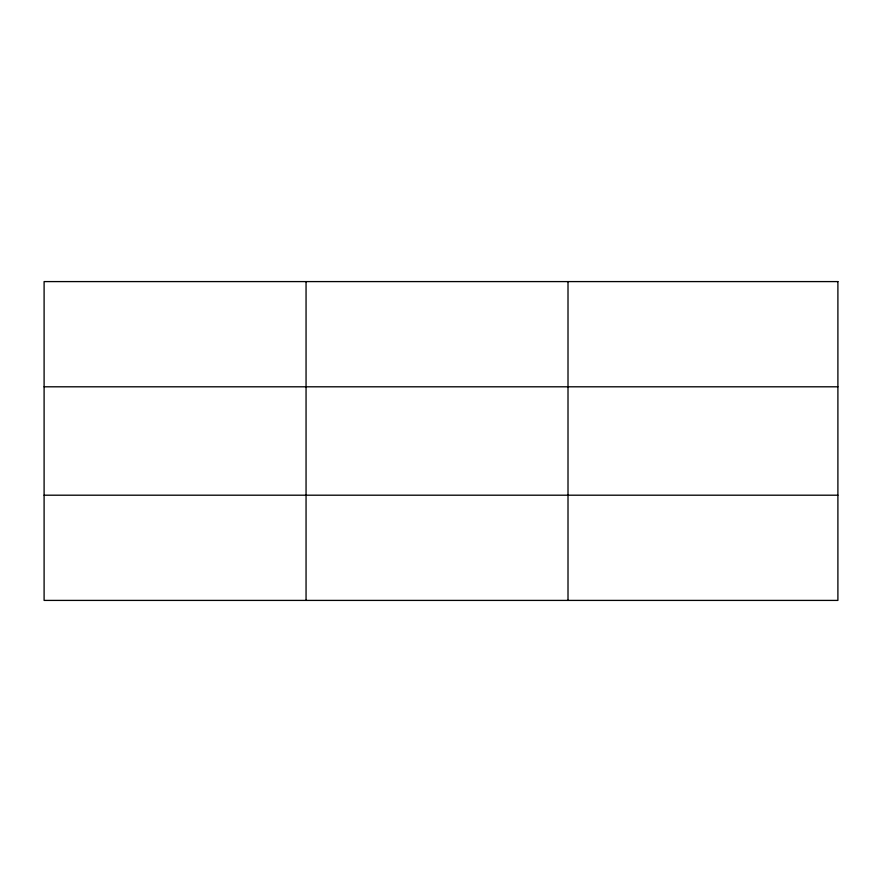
<?xml version="1.0" encoding="UTF-8"?>
<svg xmlns="http://www.w3.org/2000/svg" width="882" height="882" viewBox="0 0 882 882"><rect width="100%" height="100%" fill="white"/><g stroke="black" fill="none" stroke-linecap="round" stroke-linejoin="round"><path stroke-width="1.32" d="M306.054 600.41L306.054 281.59M568.008 600.41L568.008 281.59M44.1 386.801L837.9 386.801M44.1 495.199L837.9 495.199M837.9 281.59L837.9 600.41L44.1 600.41L44.1 281.59L837.9 281.59"/></g></svg>
